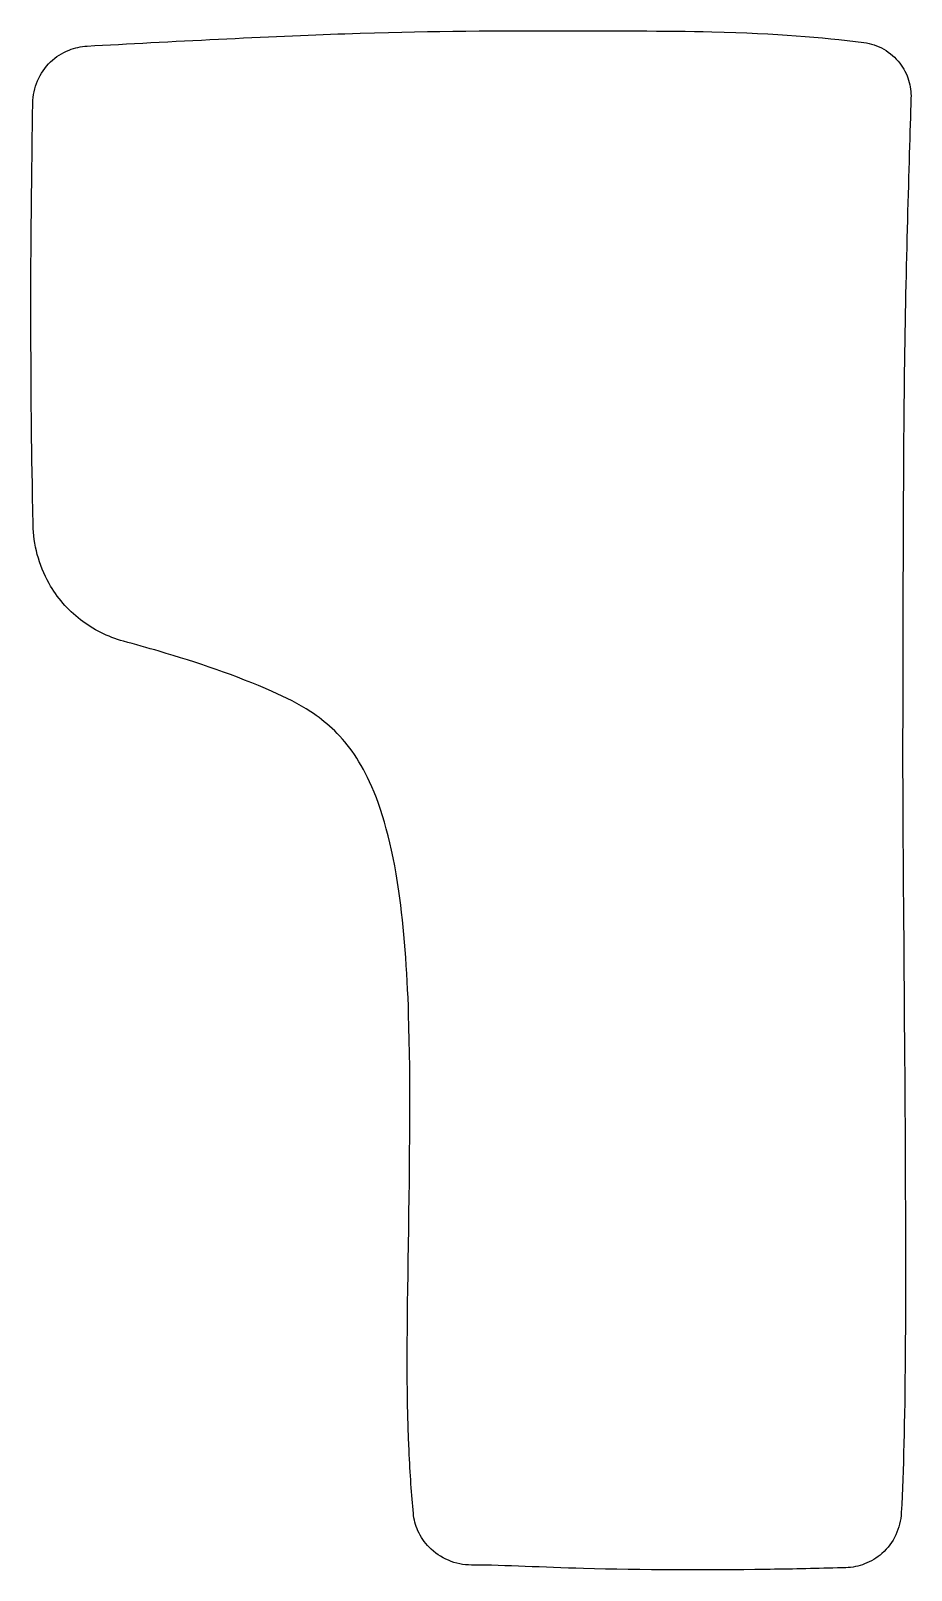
# Model space of a CAD drawing. Header units: millimetres. Extents: x -16 to 44, y -50 to 54.
import ezdxf

# ---------------------------------------------------------------- set-up
doc = ezdxf.new("R2010")
doc.units = ezdxf.units.MM
doc.layers.get('0').update_dxf_attribs({"linetype": 'CONTINUOUS'})

msp = doc.modelspace()

# ---------------------------------------------------------------- linework, layer by layer
for points, knots in [([(-11.7, 53.12), (-6.22, 53.42), (0.77, 53.79), (11.52, 54.15), (14.46, 54.16), (23.32, 54.16), (27.79, 54.16), (35.35, 53.98), (38.08, 53.73), (41.11, 53.36)], [-7.116354, -7.116354, -7.116354, -7.116354, -4.760395, -4.760395, -2.108392, -2.108392, -1.420585, -1.420585, -0.363371, -0.363371, -0.363371, -0.363371]), ([(41.11, 53.36), (41.59, 53.3), (42.05, 53.14), (42.89, 52.67), (43.26, 52.34), (43.83, 51.61), (44.03, 51.22), (44.28, 50.4), (44.34, 49.99), (44.32, 49.58)], [0, 0, 0, 0, 0.1444844, 0.1444844, 0.290091, 0.290091, 0.4222556, 0.4222556, 0.5455183, 0.5455183, 0.5455183, 0.5455183]), ([(-15.4, 49.24), (-15.39, 49.77), (-15.28, 50.28), (-14.87, 51.24), (-14.57, 51.68), (-13.83, 52.39), (-13.4, 52.66), (-12.54, 53), (-12.12, 53.1), (-11.7, 53.12)], [0, 0, 0, 0, 0.1570505, 0.1570505, 0.3142051, 0.3142051, 0.4644644, 0.4644644, 0.592106, 0.592106, 0.592106, 0.592106]), ([(-15.38, 20.6), (-15.48, 25.82), (-15.51, 28.92), (-15.54, 38.47), (-15.52, 40.38), (-15.4, 49.24)], [-5.763371, -5.763371, -5.763371, -5.763371, -3.637359, -3.637359, -0.404426, -0.404426, -0.404426, -0.404426]), ([(44.32, 49.58), (44.18, 45.12), (43.96, 38.12), (43.77, 23.46), (43.77, 12.68), (43.76, 8.99)], [-2.156834, -2.156834, -2.156834, -2.156834, -1.106085, -1.106085, 0, 0, 0, 0]), ([(-9.24, 12.68), (-10.3, 12.97), (-11.29, 13.47), (-13.03, 14.81), (-13.75, 15.65), (-14.64, 17.23), (-14.91, 17.89), (-15.27, 19.24), (-15.37, 19.92), (-15.38, 20.6)], [0, 0, 0, 0, 0.329361, 0.329361, 0.658056, 0.658056, 0.872347, 0.872347, 1.077045, 1.077045, 1.077045, 1.077045]), ([(0.89, 9.26), (-1.57, 10.35), (-4.25, 11.24), (-7.61, 12.23), (-8.43, 12.46), (-9.24, 12.68)], [-1.711108, -1.711108, -1.711108, -1.711108, -0.883201, -0.883201, -0.624074, -0.624074, -0.624074, -0.624074]), ([(43.76, 8.99), (43.76, 7.35), (43.75, 6.53), (43.75, 3.26), (43.77, 0.13), (43.85, -12.34), (44, -26.4), (43.89, -40.55), (43.81, -43.58), (43.66, -46.54)], [-3.514914, -3.514914, -3.514914, -3.514914, -3.403271, -3.403271, -3.239083, -3.239083, -1.335396, -1.335396, -0.381599, -0.381599, -0.381599, -0.381599]), ([(10.16, -12.69), (10.06, -9.62), (9.86, -6.83), (9.03, -1.09), (8.35, 1.3), (6.77, 4.71), (5.91, 5.86), (4.49, 7.18), (4.01, 7.55), (3.51, 7.88)], [-1.631175, -1.631175, -1.631175, -1.631175, -1.291928, -1.291928, -0.859678, -0.859678, -0.482116, -0.482116, -0.300538, -0.300538, -0.300538, -0.300538]), ([(10.48, -46.59), (10.36, -45.33), (10.26, -43.94), (10, -38.08), (10.06, -33.94), (10.24, -22.5), (10.3, -17.29), (10.16, -12.69)], [-2.812587, -2.812587, -2.812587, -2.812587, -2.622802, -2.622802, -2.138752, -2.138752, -1.631175, -1.631175, -1.631175, -1.631175]), ([(14.43, -50.1), (13.89, -50.1), (13.36, -49.99), (12.37, -49.57), (11.93, -49.27), (11.24, -48.57), (10.98, -48.19), (10.62, -47.4), (10.52, -47), (10.48, -46.59)], [0, 0, 0, 0, 0.1615154, 0.1615154, 0.3208791, 0.3208791, 0.4569041, 0.4569041, 0.5812953, 0.5812953, 0.5812953, 0.5812953]), ([(43.66, -46.54), (43.64, -47.06), (43.51, -47.58), (43.06, -48.53), (42.74, -48.96), (42, -49.62), (41.6, -49.86), (40.76, -50.18), (40.33, -50.27), (39.89, -50.28)], [0, 0, 0, 0, 0.1583245, 0.1583245, 0.3159222, 0.3159222, 0.4557729, 0.4557729, 0.5862838, 0.5862838, 0.5862838, 0.5862838]), ([(39.89, -50.28), (39.7, -50.29), (39.51, -50.29), (37.66, -50.35), (36.07, -50.38), (30.61, -50.45), (25.93, -50.45), (19.23, -50.26), (16.85, -50.11), (14.43, -50.1)], [-2.694605, -2.694605, -2.694605, -2.694605, -2.643069, -2.643069, -2.19281, -2.19281, -1.140498, -1.140498, -0.370196, -0.370196, -0.370196, -0.370196])]:
    msp.add_open_spline(points, degree=3, knots=knots)
msp.add_open_spline([(3.51, 7.88), (2.68, 8.42), (1.8, 8.85), (0.89, 9.26)], degree=3)

doc.saveas('drawing.dxf')
